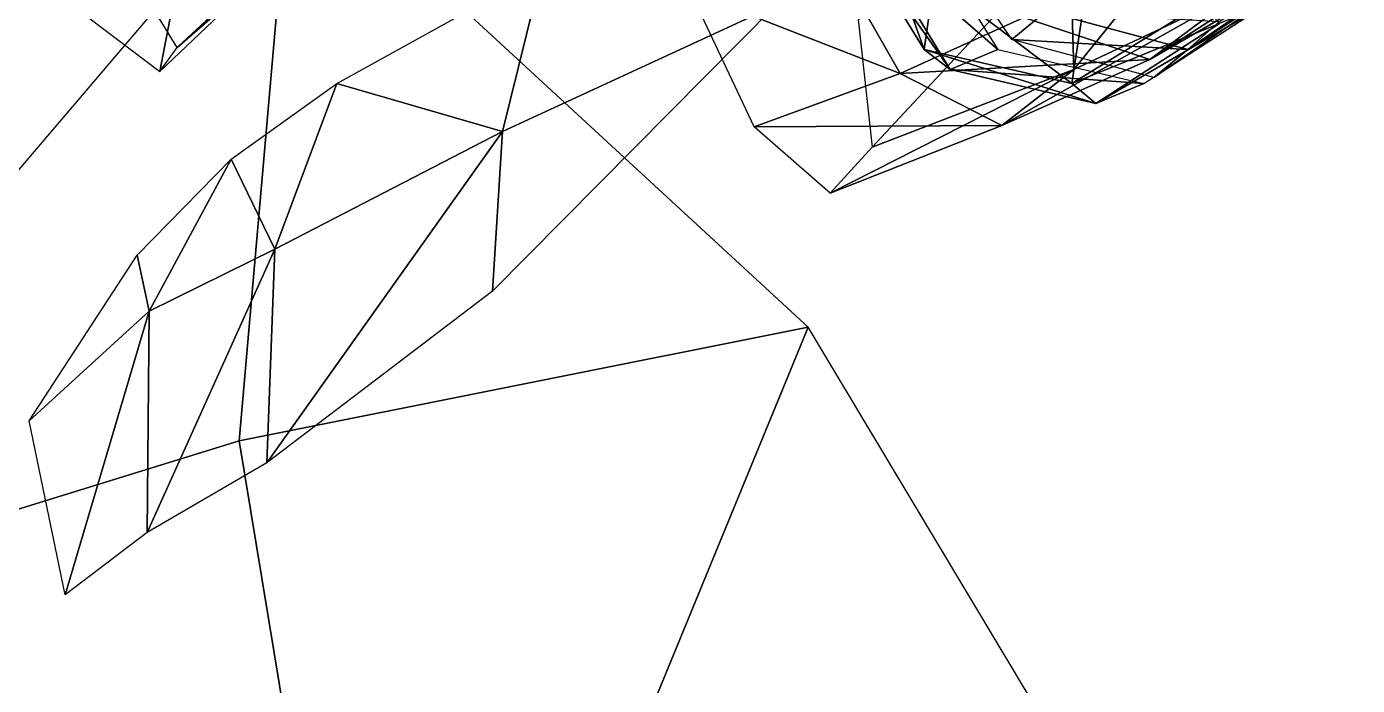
# Model space of a CAD drawing. Extents: x -6.8 to 6.8, y -29 to 29.
# Drawn here: x -1.338 to 0.327, y 8.034 to 8.858 of the extents above; entities that cross this region are included whole.
import ezdxf

# ---------------------------------------------------------------- set-up
doc = ezdxf.new("R2010")
doc.units = 0

msp = doc.modelspace()

# ---------------------------------------------------------------- linework, layer by layer
at = {"layer": 'flower_stems1', "color": 3}
for points in [[(-0.21496, 8.82983, 2.04254), (-0.30242, 9.07482, 1.78753), (-0.31494, 8.9923, 2.06756)], [(-0.21496, 8.82983, 2.04254), (-0.20245, 8.91729, 1.74255), (-0.30242, 9.07482, 1.78753)], [(0.19256, 9.07733, 2.50256), (-0.03247, 8.97332, 2.31506), (-0.02746, 8.8048, 2.40753)], [(0.19256, 9.07733, 2.50256), (-0.02746, 8.8048, 2.40753), (0.18505, 8.90484, 2.58258)], [(-1.12994, 9.01983, 3.19628), (-1.27746, 8.88232, 3.23504), (-1.17144, 8.8023, 3.37255)], [(-1.12994, 9.01983, 3.19628), (-1.17144, 8.8023, 3.37255), (-1.03747, 8.9298, 3.34008)], [(-0.06243, 8.87731, 2.75256), (-0.10491, 8.84234, 2.64758), (-0.21246, 9.00231, 2.64007)], [(-0.18243, 8.8048, 2.35003), (-0.31494, 8.9923, 2.06756), (-0.28247, 8.96881, 2.35754)], [(-0.18243, 8.8048, 2.35003), (-0.21496, 8.82983, 2.04254), (-0.31494, 8.9923, 2.06756)], [(-0.12243, 8.82983, 2.59008), (-0.28247, 8.96881, 2.35754), (-0.22497, 8.9923, 2.60003)], [(0.32745, 8.9848, 2.77258), (0.06756, 8.81732, 2.70599), (0.21002, 8.89984, 2.89758)], [(0.32745, 8.9848, 2.77258), (0.18505, 8.90484, 2.58258), (0.06756, 8.81732, 2.70599)], [(-0.99993, 8.97204, 3.52258), (-1.14996, 8.83233, 3.56005), (-1.22497, 8.95483, 3.68682)], [(-1.03747, 8.9298, 3.34008), (-1.14996, 8.83233, 3.56005), (-0.99993, 8.97204, 3.52258)], [(-0.24493, 8.7998, 2.68505), (-0.50744, 8.90234, 2.64508), (-0.33996, 8.96655, 2.71008)], [(-0.08996, 8.86981, 2.80255), (-0.24493, 8.7998, 2.68505), (-0.33996, 8.96655, 2.71008)], [(-0.03247, 8.97332, 2.31506), (-0.29742, 8.8673, 2.19104), (-0.27996, 8.70733, 2.29254)], [(-0.12243, 8.82983, 2.59008), (-0.18243, 8.8048, 2.35003), (-0.28247, 8.96881, 2.35754)], [(-0.03247, 8.97332, 2.31506), (-0.27996, 8.70733, 2.29254), (-0.02746, 8.8048, 2.40753)], [(0.29754, 8.95483, 2.71008), (0.25756, 8.9223, 2.60754), (0.11505, 8.82983, 2.69378)], [(0.29754, 8.95483, 2.71008), (0.11505, 8.82983, 2.69378), (0.15502, 8.8648, 2.79754)], [(-1.03747, 8.9298, 3.34008), (-1.17144, 8.8023, 3.37255), (-1.14996, 8.83233, 3.56005)], [(-0.02996, 8.78729, 2.02008), (-0.20245, 8.91729, 1.74255), (-0.21496, 8.82983, 2.04254)], [(-0.02996, 8.78729, 2.02008), (-0.01745, 8.86981, 1.73754), (-0.20245, 8.91729, 1.74255)], [(0.25756, 8.9223, 2.60754), (0.07257, 8.79479, 2.59252), (0.11505, 8.82983, 2.69378)], [(0.25756, 8.9223, 2.60754), (0.21502, 8.88732, 2.50256), (0.07257, 8.79479, 2.59252)], [(-0.24493, 8.7998, 2.68505), (-0.42742, 8.73309, 2.61254), (-0.50744, 8.90234, 2.64508)], [(0.18505, 8.90484, 2.58258), (-0.11743, 8.7348, 2.56256), (0.06756, 8.81732, 2.70599)], [(0.18505, 8.90484, 2.58258), (-0.02746, 8.8048, 2.40753), (-0.11743, 8.7348, 2.56256)], [(0.21002, 8.89984, 2.89758), (0.06756, 8.81732, 2.70599), (-0.08996, 8.86981, 2.80255)], [(0.15502, 8.8623, 2.26257), (0.13256, 8.88732, 2.01507), (-0.02996, 8.78729, 2.02008)], [(0.13256, 8.88732, 2.01507), (-0.01745, 8.86981, 1.73754), (-0.02996, 8.78729, 2.02008)], [(0.21502, 8.88732, 2.50256), (0.00006, 8.76232, 2.31005), (0.06005, 8.78729, 2.55255)], [(0.21502, 8.88732, 2.50256), (0.15502, 8.8623, 2.26257), (0.00006, 8.76232, 2.31005)], [(0.06756, 8.81732, 2.70599), (-0.24493, 8.7998, 2.68505), (-0.08996, 8.86981, 2.80255)], [(0.11505, 8.82983, 2.69378), (-0.10491, 8.84234, 2.64758), (-0.06243, 8.87731, 2.75256)], [(0.15502, 8.8648, 2.79754), (0.11505, 8.82983, 2.69378), (-0.06243, 8.87731, 2.75256)], [(0.15502, 8.8623, 2.26257), (-0.02996, 8.78729, 2.02008), (0.00006, 8.76232, 2.31005)], [(0.00006, 8.76232, 2.31005), (-0.21496, 8.82983, 2.04254), (-0.18243, 8.8048, 2.35003)], [(0.00006, 8.76232, 2.31005), (-0.02996, 8.78729, 2.02008), (-0.21496, 8.82983, 2.04254)], [(0.06005, 8.78729, 2.55255), (-0.18243, 8.8048, 2.35003), (-0.12243, 8.82983, 2.59008)], [(0.11505, 8.82983, 2.69378), (0.07257, 8.79479, 2.59252), (-0.10491, 8.84234, 2.64758)], [(0.06756, 8.81732, 2.70599), (-0.11743, 8.7348, 2.56256), (-0.24493, 8.7998, 2.68505)], [(-0.11743, 8.7348, 2.56256), (-0.42742, 8.73309, 2.61254), (-0.24493, 8.7998, 2.68505)], [(-0.02746, 8.8048, 2.40753), (-0.33245, 8.64984, 2.46752), (-0.11743, 8.7348, 2.56256)], [(-0.02746, 8.8048, 2.40753), (-0.27996, 8.70733, 2.29254), (-0.33245, 8.64984, 2.46752)], [(0.06005, 8.78729, 2.55255), (0.00006, 8.76232, 2.31005), (-0.18243, 8.8048, 2.35003)], [(-0.11743, 8.7348, 2.56256), (-0.33245, 8.64984, 2.46752), (-0.42742, 8.73309, 2.61254)]]:
    msp.add_3dface(points, dxfattribs=at)
at = {"layer": 'flowers0', "color": 1}
for points in [[(-1.57495, 8.79229, 3.51007), (-1.61993, 8.9223, 3.75006), (-1.31494, 8.9898, 3.45666)], [(-1.31494, 8.9898, 3.45666), (-1.51995, 8.68981, 3.26757), (-1.57495, 8.79229, 3.51007)], [(-0.74243, 8.72729, 2.24755), (-0.94995, 8.78729, 1.77508), (-0.69244, 8.9298, 1.97503)], [(-0.74243, 8.72729, 2.24755), (-0.69244, 8.9298, 1.97503), (-0.40093, 8.88482, 2.41754)], [(-0.40093, 8.88482, 2.41754), (-0.75494, 8.52734, 2.52008), (-0.74243, 8.72729, 2.24755)], [(-1.02746, 8.57983, 2.09503), (-1.08245, 8.69232, 1.6828), (-0.94995, 8.78729, 1.77508)], [(-1.02746, 8.57983, 2.09503), (-0.94995, 8.78729, 1.77508), (-0.74243, 8.72729, 2.24755)], [(-1.03747, 8.31231, 2.40008), (-1.02746, 8.57983, 2.09503), (-0.74243, 8.72729, 2.24755)], [(-0.75494, 8.52734, 2.52008), (-1.03747, 8.31231, 2.40008), (-0.74243, 8.72729, 2.24755)], [(-1.18493, 8.50231, 2.00256), (-1.19995, 8.57232, 1.62506), (-1.08245, 8.69232, 1.6828)], [(-1.18493, 8.50231, 2.00256), (-1.08245, 8.69232, 1.6828), (-1.02746, 8.57983, 2.09503)], [(-1.02746, 8.57983, 2.09503), (-1.18743, 8.22503, 2.30004), (-1.18493, 8.50231, 2.00256)], [(-1.03747, 8.31231, 2.40008), (-1.18743, 8.22503, 2.30004), (-1.02746, 8.57983, 2.09503)], [(-1.33496, 8.3648, 1.85504), (-1.19995, 8.57232, 1.62506), (-1.18493, 8.50231, 2.00256)], [(-1.18493, 8.50231, 2.00256), (-1.28997, 8.14733, 2.14257), (-1.33496, 8.3648, 1.85504)], [(-1.18493, 8.50231, 2.00256), (-1.18743, 8.22503, 2.30004), (-1.28997, 8.14733, 2.14257)]]:
    msp.add_3dface(points, dxfattribs=at)
at = {"layer": 'leaves2', "color": 3}
for points in [[(-1.00744, 9.07983, 9.67755), (-1.83996, 8.10229, 8.38006), (-1.07244, 8.33984, 8.62756)], [(-0.35992, 8.48205, 8.16003), (-1.00744, 9.07983, 9.67755), (-1.07244, 8.33984, 8.62756)], [(-0.88494, 7.20483, 8.02008), (-0.35992, 8.48205, 8.16003), (-1.07244, 8.33984, 8.62756)], [(0.16253, 7.6098, 7.66503), (-0.35992, 8.48205, 8.16003), (-0.88494, 7.20483, 8.02008)], [(-1.07244, 8.33984, 8.62756), (-1.83996, 8.10229, 8.38006), (-0.88494, 7.20483, 8.02008)], [(-0.88494, 7.20483, 8.02008), (-1.83996, 8.10229, 8.38006), (-1.96746, 7.05981, 8.00256)]]:
    msp.add_3dface(points, dxfattribs=at)

doc.saveas('drawing.dxf')
